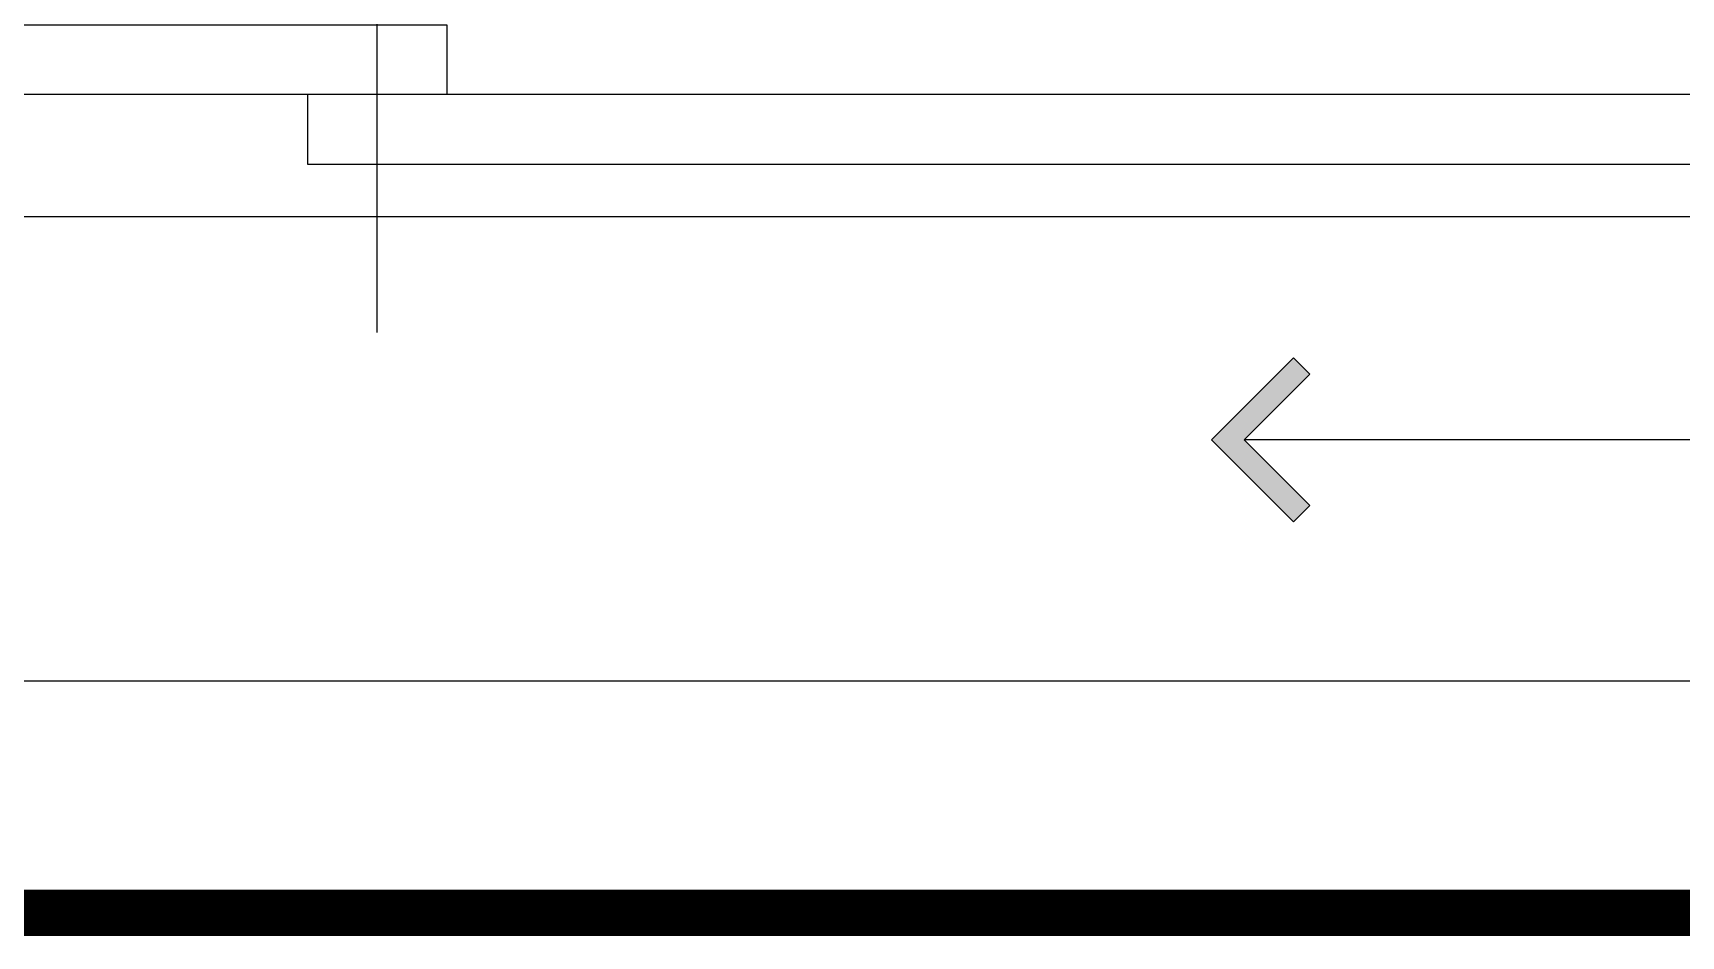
# Model space of a CAD drawing. Header units: millimetres. Extents: x 144680 to 246943, y -177515 to -149396.
# Drawn here: x 222434 to 223144, y -165270 to -164881 of the extents above; entities that cross this region are included whole.
import ezdxf

# ---------------------------------------------------------------- set-up
doc = ezdxf.new("R2010")
doc.units = ezdxf.units.MM
doc.header["$LTSCALE"] = 50
doc.linetypes.add('HID', pattern=[2.5, 1.5, -1])
for name, color, linetype in [('01. F-소품', 3, 'Continuous'), ('3.기호.계단선', 30, 'Continuous'), ('CEIL-LIGHT', 7, 'Continuous'), ('fur', 6, 'Continuous'), ('WALL', 2, 'Continuous'), ('win', 4, 'Continuous')]:
    doc.layers.add(name, color=color, linetype=linetype)

# ---------------------------------------------------------------- blocks, each defined once
blk = doc.blocks.new('2600')
at = {"layer": 'win'}
for p, q in [((8549.25, -153771.01), (8549.25, -153471.01)), ((7249.25, -153721.01), (9749.25, -153721.01))]:
    blk.add_line(p, q, dxfattribs=at)
for points in [[(7249.25, -153638.51), (8579.25, -153638.51), (8579.25, -153668.51), (7249.25, -153668.51)], [(9749.25, -153668.51), (8519.25, -153668.51), (8519.25, -153698.51), (9749.25, -153698.51)]]:
    blk.add_lwpolyline(points, dxfattribs=at)
blk = doc.blocks.new('vudauseeh')
at = {"layer": 'WALL', "color": 2}
blk.add_line((137460, -164960), (140635, -164960), dxfattribs=at)
at = {"layer": 'fur'}
blk.add_blockref('2600', (130760.75, -11238.99), dxfattribs=at)
blk = doc.blocks.new('cjswjdeh2')
blk.add_blockref('vudauseeh', (85552.89, 2316.49))
blk = doc.blocks.new('FFSFDF')
at = {"layer": '01. F-소품'}
blk.add_hatch(color=8, dxfattribs=at).paths.add_polyline_path([(1567672.88, 1746751.14), (1567679.95, 1746744.07), (1567715.3, 1746779.43), (1567679.95, 1746814.78), (1567672.88, 1746807.71), (1567701.16, 1746779.43)])
at = {"layer": '01. F-소품', "color": 8}
for p, q in [((1567672.88, 1746807.71), (1567679.95, 1746814.78)), ((1567474.76, 1746779.43), (1567701.16, 1746779.43)), ((1567672.88, 1746751.14), (1567679.95, 1746744.07))]:
    blk.add_line(p, q, dxfattribs=at)
for points in [[(1567679.95, 1746814.78), (1567715.3, 1746779.43), (1567679.95, 1746744.07)], [(1567672.88, 1746807.71), (1567701.16, 1746779.43), (1567672.88, 1746751.14)]]:
    blk.add_lwpolyline(points, dxfattribs=at)

msp = doc.modelspace()

# ---------------------------------------------------------------- linework, layer by layer
at = {"layer": '3.기호.계단선', "color": 10, "linetype": 'HID'}
msp.add_lwpolyline([(221232.23, -165260, 20, 20, 0), (223907.23, -165260, 20, 20, 0)], format="xyseb", dxfattribs=at)
at = {"layer": 'CEIL-LIGHT'}
msp.add_lwpolyline([(221232.23, -164960), (221232.23, -165160), (223907.23, -165160)], dxfattribs=at)

# ---------------------------------------------------------------- block references
msp.add_blockref('cjswjdeh2', (-2280.65, -2316.49))
at = {"color": 0, "rotation": 180}
msp.add_blockref('FFSFDF', (1790657, 1581723.18), dxfattribs=at)

doc.saveas('drawing.dxf')
